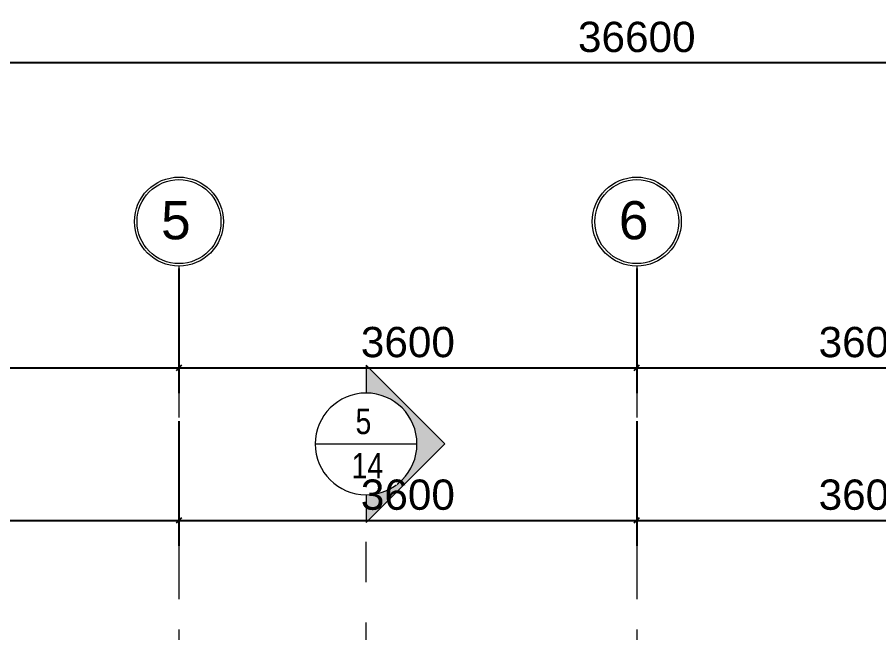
# Model space of a CAD drawing. Header units: millimetres. Extents: x -20510 to 108935, y -243239 to 20306.
# Drawn here: x 13978 to 20753, y -19884 to -15043 of the extents above; entities that cross this region are included whole.
import ezdxf

# ---------------------------------------------------------------- set-up
doc = ezdxf.new("R2010")
doc.units = ezdxf.units.MM
for name, pattern in [('Abgebrochen', [714.375, 476.25, -238.125]), ('Aligning Line', [635, 317.5, -317.5]), ('Hidden', [714.375, 476.25, -238.125])]:
    doc.linetypes.add(name, pattern=pattern)
for name, color, linetype, lineweight in [('A-ANNO-DIMS', 1, 'Continuous', 9), ('G-ANNO-SYMB', 6, 'Abgebrochen', 9), ('S-GRID', 1, 'Continuous', 9), ('S-GRID-IDEN', 1, 'Continuous', 9)]:
    doc.layers.add(name, color=color, linetype=linetype, lineweight=lineweight)
doc.styles.add('Arial', font='arial.ttf', dxfattribs={"width": 0.8, "height": 250})
doc.styles.add('Arial_2', font='arial.ttf', dxfattribs={"height": 300})
doc.styles.add('Arial_5', font='arial.ttf', dxfattribs={"height": 238.125})
doc.dimstyles.new('SecretInternalLinAngDimStyle5p4736185', dxfattribs={"dimscale": 304.8, "dimtxt": 242.94927, "dimasz": 0.130208, "dimexe": 0.656168, "dimexo": 0.0625, "dimgap": 0.260417, "dimtad": 1, "dimdec": 0, "dimrnd": 100, "dimzin": 0, "dimdsep": 46, "dimtxsty": 'Arial_5', "dimblk1": 'OBLIQUE', "dimblk2": 'OBLIQUE', "dimsah": 1, "dimcen": 0.09, "dimdle": 0.492126, "dimazin": 0, "dimtfac": 1, "dimtdec": 4, "dimtix": 1, "dimtmove": 0, "dimatfit": 3, "dimfxl": 2.624672, "dimfxlon": 1, "dimtvp": 1, "dimtolj": 1, "dimtzin": 0, "dimarcsym": 2})

# ---------------------------------------------------------------- blocks, each defined once
blk = doc.blocks.new('Section - CAT DUNG-122916-02_MẶT BẰNG TẦNG 2')
at = {"layer": 'G-ANNO-SYMB', "linetype": 'Continuous'}
h = blk.add_hatch(color=256, dxfattribs=at)
edge = h.paths.add_edge_path()
edge.add_line((0.181, 0), (-2, 0))
edge.add_arc((-6, 0), 4, 0, 90)
edge.add_arc((-6, 0), 4, 90, 180)
edge.add_line((-10, 0), (-12.181, 0))
edge.add_line((-12.181, 0), (-6, 6.181))
edge.add_line((-6, 6.181), (0.181, 0))
for p, q in [((-6, 6.181), (-12.181, 0)), ((0.181, 0), (-6, 6.181)), ((-12.181, 0), (-10, 0)), ((-2, 0), (0.181, 0))]:
    blk.add_line(p, q, dxfattribs=at)
for start, end in [(360, 180), (90, 180), (0, 90), (180, 360)]:
    blk.add_arc((-6, 0), 4, start, end, dxfattribs=at)
blk = doc.blocks.new('Grid - TRUC  D1-102336-02_MẶT BẰNG TẦNG 2')
at = {"layer": 'S-GRID-IDEN'}
for radius in [3.5, 3.3]:
    blk.add_circle((0, 0), radius, dxfattribs=at)
blk = doc.blocks.new('_Oblique')
at = {"color": 0, "linetype": 'ByBlock', "lineweight": -2}
blk.add_line((-0.5, -0.5), (0.5, 0.5), dxfattribs=at)
blk = doc.blocks.new('DIMBLOCK46-02_MẶT BẰNG TẦNG 2')
at = {"layer": 'A-ANNO-DIMS', "color": 0, "lineweight": -2, "transparency": 16777216}
for p, q in [((550, -16181), (550, -15200)), ((37150, -16181), (37150, -15200)), ((400, -15400), (37300, -15400))]:
    blk.add_line(p, q, dxfattribs=at)
at = {"layer": 'Defpoints', "color": 0, "transparency": 16777216}
for p in [(37150, -15400), (550, -16200), (37150, -16200)]:
    blk.add_point(p, dxfattribs=at)
at = {"layer": 'A-ANNO-DIMS', "color": 0, "lineweight": -2, "transparency": 16777216, "xscale": 39.6875, "yscale": 39.6875, "zscale": 39.6875, "rotation": 180}
blk.add_blockref('_Oblique', (550, -15400), dxfattribs=at)
at = {"layer": 'A-ANNO-DIMS', "color": 0, "lineweight": -2, "transparency": 16777216, "xscale": 39.6875, "yscale": 39.6875, "zscale": 39.6875}
blk.add_blockref('_Oblique', (37150, -15400), dxfattribs=at)
at = {"layer": 'A-ANNO-DIMS', "color": 0, "transparency": 16777216, "insert": (18850, -15199), "char_height": 238.12, "width": 1098.878, "attachment_point": 5, "style": 'Arial_5'}
blk.add_mtext('\\A1;36600', dxfattribs=at)
blk = doc.blocks.new('DIMBLOCK50-02_MẶT BẰNG TẦNG 2')
at = {"layer": 'A-ANNO-DIMS', "color": 0, "lineweight": -2, "transparency": 16777216}
for p, q in [((11650, -17019), (11650, -18000)), ((15250, -17019), (15250, -18000)), ((11500, -17800), (15400, -17800))]:
    blk.add_line(p, q, dxfattribs=at)
at = {"layer": 'Defpoints', "color": 0, "transparency": 16777216}
for p in [(11650, -17000), (15250, -17000), (15250, -17800)]:
    blk.add_point(p, dxfattribs=at)
at = {"layer": 'A-ANNO-DIMS', "color": 0, "lineweight": -2, "transparency": 16777216, "xscale": 39.6875, "yscale": 39.6875, "zscale": 39.6875, "rotation": 180}
blk.add_blockref('_Oblique', (11650, -17800), dxfattribs=at)
at = {"layer": 'A-ANNO-DIMS', "color": 0, "lineweight": -2, "transparency": 16777216, "xscale": 39.6875, "yscale": 39.6875, "zscale": 39.6875}
blk.add_blockref('_Oblique', (15250, -17800), dxfattribs=at)
at = {"layer": 'A-ANNO-DIMS', "color": 0, "transparency": 16777216, "insert": (13450, -17599), "char_height": 238.12, "width": 879.103, "attachment_point": 5, "style": 'Arial_5'}
blk.add_mtext('\\A1;3600', dxfattribs=at)
blk = doc.blocks.new('DIMBLOCK51-02_MẶT BẰNG TẦNG 2')
at = {"layer": 'A-ANNO-DIMS', "color": 0, "lineweight": -2, "transparency": 16777216}
for p, q in [((15250, -17019), (15250, -18000)), ((18850, -17019), (18850, -18000)), ((15100, -17800), (19000, -17800))]:
    blk.add_line(p, q, dxfattribs=at)
at = {"layer": 'Defpoints', "color": 0, "transparency": 16777216}
for p in [(15250, -17000), (18850, -17000), (18850, -17800)]:
    blk.add_point(p, dxfattribs=at)
at = {"layer": 'A-ANNO-DIMS', "color": 0, "lineweight": -2, "transparency": 16777216, "xscale": 39.6875, "yscale": 39.6875, "zscale": 39.6875, "rotation": 180}
blk.add_blockref('_Oblique', (15250, -17800), dxfattribs=at)
at = {"layer": 'A-ANNO-DIMS', "color": 0, "lineweight": -2, "transparency": 16777216, "xscale": 39.6875, "yscale": 39.6875, "zscale": 39.6875}
blk.add_blockref('_Oblique', (18850, -17800), dxfattribs=at)
at = {"layer": 'A-ANNO-DIMS', "color": 0, "transparency": 16777216, "insert": (17050, -17599), "char_height": 238.12, "width": 879.103, "attachment_point": 5, "style": 'Arial_5'}
blk.add_mtext('\\A1;3600', dxfattribs=at)
blk = doc.blocks.new('DIMBLOCK52-02_MẶT BẰNG TẦNG 2')
at = {"layer": 'A-ANNO-DIMS', "color": 0, "lineweight": -2, "transparency": 16777216}
for p, q in [((18850, -17019), (18850, -18000)), ((22450, -17019), (22450, -18000)), ((18700, -17800), (22600, -17800))]:
    blk.add_line(p, q, dxfattribs=at)
at = {"layer": 'Defpoints', "color": 0, "transparency": 16777216}
for p in [(18850, -17000), (22450, -17000), (22450, -17800)]:
    blk.add_point(p, dxfattribs=at)
at = {"layer": 'A-ANNO-DIMS', "color": 0, "lineweight": -2, "transparency": 16777216, "xscale": 39.6875, "yscale": 39.6875, "zscale": 39.6875, "rotation": 180}
blk.add_blockref('_Oblique', (18850, -17800), dxfattribs=at)
at = {"layer": 'A-ANNO-DIMS', "color": 0, "lineweight": -2, "transparency": 16777216, "xscale": 39.6875, "yscale": 39.6875, "zscale": 39.6875}
blk.add_blockref('_Oblique', (22450, -17800), dxfattribs=at)
at = {"layer": 'A-ANNO-DIMS', "color": 0, "transparency": 16777216, "insert": (20650, -17599), "char_height": 238.12, "width": 879.103, "attachment_point": 5, "style": 'Arial_5'}
blk.add_mtext('\\A1;3600', dxfattribs=at)
blk = doc.blocks.new('DIMBLOCK65-02_MẶT BẰNG TẦNG 2')
at = {"layer": 'A-ANNO-DIMS', "color": 0, "lineweight": -2, "transparency": 16777216}
for p, q in [((11650, -18219), (11650, -19200)), ((15250, -18219), (15250, -19200)), ((11500, -19000), (15400, -19000))]:
    blk.add_line(p, q, dxfattribs=at)
at = {"layer": 'Defpoints', "color": 0, "transparency": 16777216}
for p in [(11650, -18200), (15250, -18200), (15250, -19000)]:
    blk.add_point(p, dxfattribs=at)
at = {"layer": 'A-ANNO-DIMS', "color": 0, "lineweight": -2, "transparency": 16777216, "xscale": 39.6875, "yscale": 39.6875, "zscale": 39.6875, "rotation": 180}
blk.add_blockref('_Oblique', (11650, -19000), dxfattribs=at)
at = {"layer": 'A-ANNO-DIMS', "color": 0, "lineweight": -2, "transparency": 16777216, "xscale": 39.6875, "yscale": 39.6875, "zscale": 39.6875}
blk.add_blockref('_Oblique', (15250, -19000), dxfattribs=at)
at = {"layer": 'A-ANNO-DIMS', "color": 0, "transparency": 16777216, "insert": (13450, -18799), "char_height": 238.12, "width": 879.103, "attachment_point": 5, "style": 'Arial_5'}
blk.add_mtext('\\A1;3600', dxfattribs=at)
blk = doc.blocks.new('DIMBLOCK66-02_MẶT BẰNG TẦNG 2')
at = {"layer": 'A-ANNO-DIMS', "color": 0, "lineweight": -2, "transparency": 16777216}
for p, q in [((15250, -18219), (15250, -19200)), ((18850, -18219), (18850, -19200)), ((15100, -19000), (19000, -19000))]:
    blk.add_line(p, q, dxfattribs=at)
at = {"layer": 'Defpoints', "color": 0, "transparency": 16777216}
for p in [(15250, -18200), (18850, -18200), (18850, -19000)]:
    blk.add_point(p, dxfattribs=at)
at = {"layer": 'A-ANNO-DIMS', "color": 0, "lineweight": -2, "transparency": 16777216, "xscale": 39.6875, "yscale": 39.6875, "zscale": 39.6875, "rotation": 180}
blk.add_blockref('_Oblique', (15250, -19000), dxfattribs=at)
at = {"layer": 'A-ANNO-DIMS', "color": 0, "lineweight": -2, "transparency": 16777216, "xscale": 39.6875, "yscale": 39.6875, "zscale": 39.6875}
blk.add_blockref('_Oblique', (18850, -19000), dxfattribs=at)
at = {"layer": 'A-ANNO-DIMS', "color": 0, "transparency": 16777216, "insert": (17050, -18799), "char_height": 238.12, "width": 879.103, "attachment_point": 5, "style": 'Arial_5'}
blk.add_mtext('\\A1;3600', dxfattribs=at)
blk = doc.blocks.new('DIMBLOCK67-02_MẶT BẰNG TẦNG 2')
at = {"layer": 'A-ANNO-DIMS', "color": 0, "lineweight": -2, "transparency": 16777216}
for p, q in [((18850, -18219), (18850, -19200)), ((22450, -18219), (22450, -19200)), ((18700, -19000), (22600, -19000))]:
    blk.add_line(p, q, dxfattribs=at)
at = {"layer": 'Defpoints', "color": 0, "transparency": 16777216}
for p in [(18850, -18200), (22450, -18200), (22450, -19000)]:
    blk.add_point(p, dxfattribs=at)
at = {"layer": 'A-ANNO-DIMS', "color": 0, "lineweight": -2, "transparency": 16777216, "xscale": 39.6875, "yscale": 39.6875, "zscale": 39.6875, "rotation": 180}
blk.add_blockref('_Oblique', (18850, -19000), dxfattribs=at)
at = {"layer": 'A-ANNO-DIMS', "color": 0, "lineweight": -2, "transparency": 16777216, "xscale": 39.6875, "yscale": 39.6875, "zscale": 39.6875}
blk.add_blockref('_Oblique', (22450, -19000), dxfattribs=at)
at = {"layer": 'A-ANNO-DIMS', "color": 0, "transparency": 16777216, "insert": (20650, -18799), "char_height": 238.12, "width": 879.103, "attachment_point": 5, "style": 'Arial_5'}
blk.add_mtext('\\A1;3600', dxfattribs=at)

msp = doc.modelspace()

# ---------------------------------------------------------------- linework, layer by layer
at = {"layer": 'G-ANNO-SYMB', "linetype": 'Continuous'}
msp.add_line((16321.6, -18398.4), (17121.6, -18398.4), dxfattribs=at)
at = {"layer": 'G-ANNO-SYMB', "linetype": 'Aligning Line'}
msp.add_line((16721.6, -36631.2), (16721.6, -18998.4), dxfattribs=at)
at = {"layer": 'S-GRID', "linetype": 'Hidden'}
for p, q in [((15250, -17000), (15250, -38000)), ((18850, -17000), (18850, -38000))]:
    msp.add_line(p, q, dxfattribs=at)

# ---------------------------------------------------------------- block references
at = {"layer": 'G-ANNO-SYMB', "linetype": 'Continuous', "xscale": 99.99999999999991, "yscale": 99.99999999999991, "zscale": 99.99999999999991, "rotation": 269.9999999999998}
msp.add_blockref('Section - CAT DUNG-122916-02_MẶT BẰNG TẦNG 2', (16721.6, -18998.4), dxfattribs=at)
at = {"layer": 'S-GRID-IDEN', "xscale": 99.99999999999991, "yscale": 99.99999999999991, "zscale": 99.99999999999991, "rotation": 180}
for p in [(15250, -16650), (18850, -16650)]:
    msp.add_blockref('Grid - TRUC  D1-102336-02_MẶT BẰNG TẦNG 2', p, dxfattribs=at)

# ---------------------------------------------------------------- dimensions: what is measured, and where the dimension line sits
at = {"layer": 'A-ANNO-DIMS'}
for base, p1, p2, override, picture, middle in [((37150, -15400), (550, -16200), (37150, -16200), {"dimpost": '<>', "dimfxl": 36600}, 'DIMBLOCK46-02_MẶT BẰNG TẦNG 2', (18850, -15199)), ((15250, -17800), (11650, -17000), (15250, -17000), {"dimpost": '<>', "dimfxl": 3600}, 'DIMBLOCK50-02_MẶT BẰNG TẦNG 2', (13450, -17599)), ((18850, -17800), (15250, -17000), (18850, -17000), {"dimpost": '<>', "dimfxl": 3600}, 'DIMBLOCK51-02_MẶT BẰNG TẦNG 2', (17050, -17599)), ((22450, -17800), (18850, -17000), (22450, -17000), {"dimpost": '<>', "dimfxl": 3600}, 'DIMBLOCK52-02_MẶT BẰNG TẦNG 2', (20650, -17599)), ((15250, -19000), (11650, -18200), (15250, -18200), {"dimpost": '<>', "dimfxl": 3600}, 'DIMBLOCK65-02_MẶT BẰNG TẦNG 2', (13450, -18799)), ((22450, -19000), (18850, -18200), (22450, -18200), {"dimpost": '<>', "dimfxl": 3600}, 'DIMBLOCK67-02_MẶT BẰNG TẦNG 2', (20650, -18799))]:
    dim = msp.add_linear_dim(base=base, p1=p1, p2=p2, dimstyle='SecretInternalLinAngDimStyle5p4736185', override=override, dxfattribs=at)
    dim.commit()
    dim.dimension.update_dxf_attribs({"geometry": picture, "text_midpoint": middle})

# ---------------------------------------------------------------- next in the draw order: texts
at = {"layer": 'G-ANNO-SYMB', "linetype": 'Continuous', "char_height": 200, "attachment_point": 1, "style": 'Arial', "bg_fill": 3, "box_fill_scale": 1.25, "bg_fill_color": 9, "bg_fill_true_color": 13158600, "bg_fill_transparency": 0}
for s, insert, width in [('5', (16638.2, -18121.4), 153.924), ('14', (16607.1, -18469.9), 307.848)]:
    msp.add_mtext(s, dxfattribs=dict(at, insert=insert, width=width))
at = {"layer": 'S-GRID-IDEN', "char_height": 300, "width": 288.607, "attachment_point": 1, "style": 'Arial_2', "bg_fill": 3, "box_fill_scale": 1.25, "bg_fill_color": 9, "bg_fill_true_color": 13158600, "bg_fill_transparency": 0}
for s, insert in [('5', (15109.2, -16489.2)), ('6', (18709.2, -16489.2))]:
    msp.add_mtext(s, dxfattribs=dict(at, insert=insert))

# ---------------------------------------------------------------- next in the draw order: dimensions: what is measured, and where the dimension line sits
at = {"layer": 'A-ANNO-DIMS'}
dim = msp.add_linear_dim(base=(18850, -19000), p1=(15250, -18200), p2=(18850, -18200), dimstyle='SecretInternalLinAngDimStyle5p4736185', override={"dimpost": '<>', "dimfxl": 3600}, dxfattribs=at)
dim.commit()
dim.dimension.update_dxf_attribs({"geometry": 'DIMBLOCK66-02_MẶT BẰNG TẦNG 2', "text_midpoint": (17050, -18799)})

doc.saveas('drawing.dxf')
